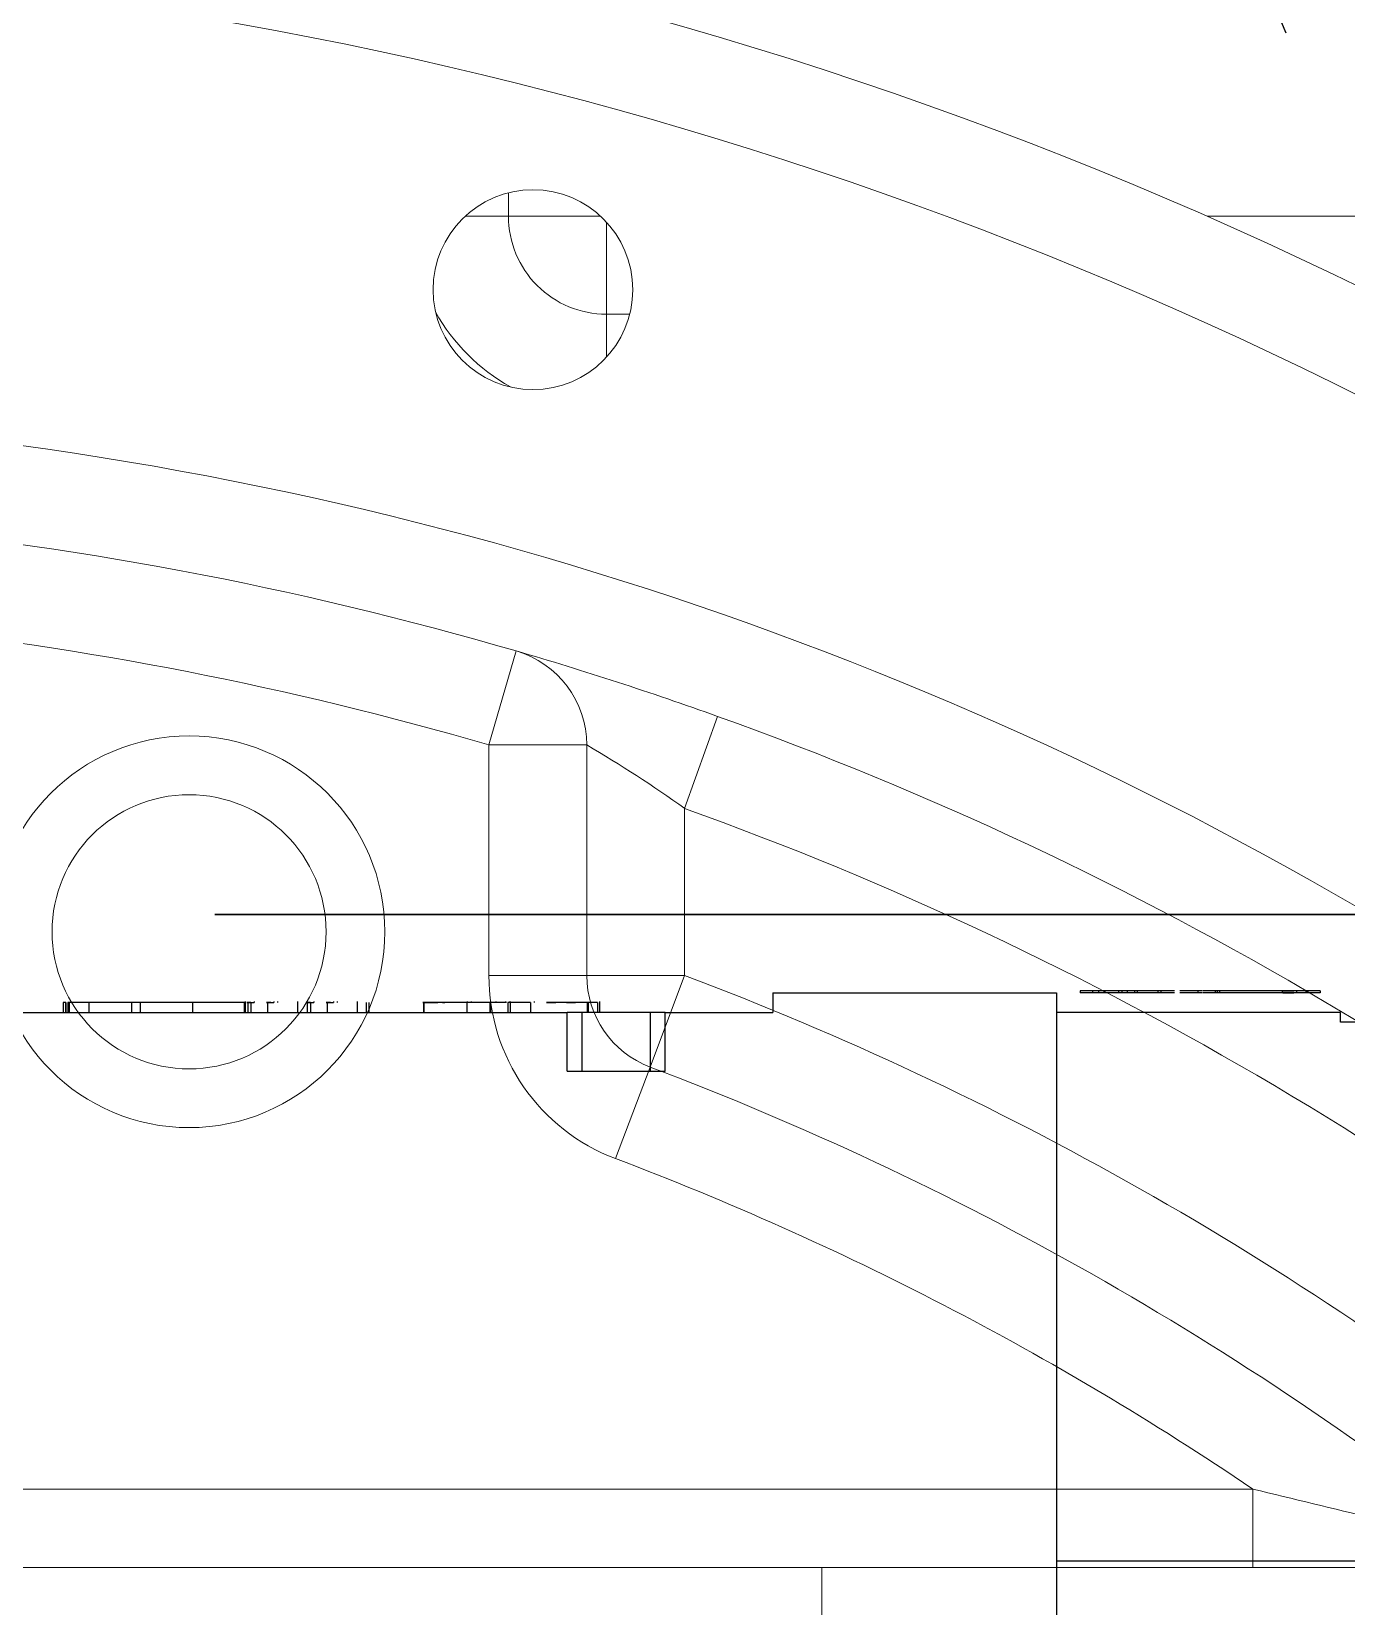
# Model space of a CAD drawing. Header units: millimetres. Extents: x 10462777 to 22643323, y 453826 to 1389191.
# Drawn here: x 11282133.5 to 11282200.7, y 584399.1 to 584479.5 of the extents above; entities that cross this region are included whole.
import ezdxf

# ---------------------------------------------------------------- set-up
doc = ezdxf.new("R2010")
doc.units = ezdxf.units.MM
doc.header["$LTSCALE"] = 200
doc.header["$MEASUREMENT"] = 0
doc.linetypes.add('CENTER2', pattern=[1.125, 0.75, -0.125, 0.125, -0.125])
doc.linetypes.add('PHANTOM', pattern=[2.5, 1.25, -0.25, 0.25, -0.25, 0.25, -0.25])
doc.layers.get('0').update_dxf_attribs({"linetype": 'CONTINUOUS'})
for name, color, linetype in [('2', 2, 'CONTINUOUS'), ('205', 4, 'CONTINUOUS'), ('DV1_DEFAULT', 7, 'CONTINUOUS')]:
    doc.layers.add(name, color=color, linetype=linetype)
doc.layers.add('LAYOUT', color=8, linetype='CONTINUOUS', lineweight=25)

# ---------------------------------------------------------------- blocks, each defined once
blk = doc.blocks.new('r710ic')
at = {"layer": 'DV1_DEFAULT', "color": 7, "linetype": 'Continuous', "lineweight": 0}
for p, q in [((271846.368, 104318.326), (271846.368, 104408.557)), ((271915.368, 104298.628), (271915.368, 104326.642)), ((271911.368, 104250.529), (271911.368, 104320.657)), ((271915.368, 104320.657), (271911.368, 104320.657)), ((271915.368, 104298.628), (271920.368, 104298.628)), ((271915.368, 104250.529), (271915.368, 104298.628)), ((271915.368, 104288.628), (271915.368, 104298.628)), ((271871.907, 104293.314), (271876.614, 104291.628)), ((271876.614, 104291.628), (271885.138, 104291.628)), ((271885.138, 104291.628), (271885.138, 104286.628)), ((271885.138, 104291.628), (271889.815, 104289.862)), ((271894.493, 104288.095), (271889.815, 104289.862)), ((271851.368, 104288.818), (271851.368, 104287.628)), ((271846.368, 104282.628), (271846.368, 104287.335)), ((271851.368, 104287.628), (271846.662, 104287.628)), ((271853.567, 104287.628), (271851.368, 104287.628)), ((271873.368, 104286.628), (271885.138, 104286.628)), ((271873.368, 104281.628), (271873.368, 104286.628)), ((271885.138, 104281.628), (271885.138, 104286.628)), ((271846.368, 104282.628), (271845.169, 104282.628)), ((271846.368, 104280.414), (271846.368, 104282.628)), ((271873.368, 104281.628), (271868.568, 104283.028)), ((271885.138, 104281.628), (271873.368, 104281.628))]:
    blk.add_line(p, q, dxfattribs=at)
at = {"layer": 'DV1_DEFAULT', "color": 3, "linetype": 'CENTER2', "lineweight": 0}
blk.add_circle((272041.368, 104232.628), 367.644, dxfattribs=at)
at = {"layer": 'DV1_DEFAULT', "color": 7, "linetype": 'Continuous', "lineweight": 0}
for centre, radius in [((271850.115, 104283.875), 5.1), ((271882.908, 104266.31), 10), ((271882.908, 104266.31), 7)]:
    blk.add_circle(centre, radius, dxfattribs=at)
for centre, radius, start, end in [((272041.368, 104232.628), 213, 126.26703, 191.52219), ((272041.368, 104232.628), 208, 127.28422, 190.91197), ((272041.368, 104232.628), 185, 132.92818, 187.69331), ((272041.368, 104232.628), 180, 138.46678, 160.2971), ((272041.368, 104232.628), 175, 138.46678, 160.2971), ((272041.368, 104232.628), 167, 141.6681, 159.31111), ((272041.368, 104232.628), 162, 141.6681, 159.31111), ((273040.558, 104049.12), 1161.38, 165.851208, 166.478789), ((272041.368, 104232.628), 157, 145.89644, 159.31111), ((272041.368, 104232.628), 180, 160.2971, 163.7398), ((271928.395, 104254.463), 63.738, 144.33105, 149.69153), ((271885.138, 104291.628), 5, 270, 339.31111), ((271885.138, 104291.628), 10, 270, 339.31111), ((271846.368, 104287.628), 5, 270, 0), ((271873.368, 104281.628), 5, 90, 163.7398), ((271846.368, 104287.628), 10, 299.25132, 330.63955), ((272041.368, 104232.628), 180, 163.7398, 186.14345), ((272041.368, 104232.628), 175, 163.7398, 184.50662)]:
    blk.add_arc(centre, radius, start, end, dxfattribs=at)
at = {"layer": 'LAYOUT', "color": 3}
blk.add_circle((272041.368, 104232.628), 2050.12, dxfattribs=at)
blk = doc.blocks.new('A$C7DA30AB0')
at = {"layer": 'LAYOUT', "color": 6, "linetype": 'PHANTOM'}
blk.add_circle((3030.448, 3025.987, 0), 2693.021, dxfattribs=at)

msp = doc.modelspace()

# ---------------------------------------------------------------- linework, layer by layer
at = {"layer": '2', "color": 172, "linetype": 'Continuous'}
for p, q in [((11282142.87278, 584434.43819, 0), (11282310.96133, 584434.43819, 0)), ((11282254.78821, 584434.43819, 0), (11282142.87278, 584434.43819, 0))]:
    msp.add_line(p, q, dxfattribs=at)
at = {"layer": '2', "color": 95, "linetype": 'Continuous'}
for p, q in [((11282142.87278, 584434.43819, 0), (11282145.68359, 584434.43819, 0)), ((11282142.87278, 584434.43819, 0), (11282172.87321, 584434.43819, 0)), ((11282246.71097, 584434.43819, 0), (11282145.68359, 584434.43819, 0)), ((11282172.87321, 584434.43819, 0), (11282291.84895, 584434.43819, 0))]:
    msp.add_line(p, q, dxfattribs=at)
at = {"layer": '205', "color": 252, "linetype": 'Continuous'}
for p, q in [((11282171.37319, 584430.43813, 0), (11282171.37319, 584429.43812, 0)), ((11282171.37319, 584430.43813, 0), (11282185.87339, 584430.43813, 0)), ((11282185.87339, 584430.43813, 0), (11282185.87339, 584396.43765, 0)), ((11282187.08832, 584430.53813, 0), (11282187.08832, 584430.43813, 0)), ((11282187.71333, 584430.53813, 0), (11282187.08832, 584430.53813, 0)), ((11282187.71333, 584430.43813, 0), (11282187.08832, 584430.43813, 0)), ((11282187.71333, 584430.53813, 0), (11282187.71333, 584430.43813, 0)), ((11282188.01691, 584430.53813, 0), (11282187.71333, 584430.53813, 0)), ((11282188.01691, 584430.43813, 0), (11282187.71333, 584430.43813, 0)), ((11282188.01691, 584430.53813, 0), (11282188.01691, 584430.43813, 0)), ((11282188.28477, 584430.53813, 0), (11282188.01691, 584430.53813, 0)), ((11282188.28477, 584430.43813, 0), (11282188.01691, 584430.43813, 0)), ((11282188.28477, 584430.53813, 0), (11282188.28477, 584430.43813, 0)), ((11282189.03478, 584430.53813, 0), (11282188.28477, 584430.53813, 0)), ((11282189.03478, 584430.43813, 0), (11282188.28477, 584430.43813, 0)), ((11282188.4963, 584430.53813, 0), (11282188.4963, 584430.55064, 0)), ((11282188.4963, 584430.42563, 0), (11282188.4963, 584430.43814, 0)), ((11282189.21646, 584430.53813, 0), (11282189.03477, 584430.53813, 0)), ((11282189.21646, 584430.43813, 0), (11282189.03477, 584430.43813, 0)), ((11282189.03478, 584430.53813, 0), (11282189.03478, 584430.43813, 0)), ((11282189.17872, 584430.53813, 0), (11282189.17872, 584430.55064, 0)), ((11282189.17872, 584430.42563, 0), (11282189.17872, 584430.43814, 0)), ((11282189.21646, 584430.53813, 0), (11282189.21646, 584430.43813, 0)), ((11282189.48432, 584430.53813, 0), (11282189.21646, 584430.53813, 0)), ((11282189.48432, 584430.43813, 0), (11282189.21646, 584430.43813, 0)), ((11282189.48432, 584430.53813, 0), (11282189.48432, 584430.43813, 0)), ((11282189.85622, 584430.53813, 0), (11282189.48432, 584430.53813, 0)), ((11282189.85622, 584430.43813, 0), (11282189.48432, 584430.43813, 0)), ((11282189.69585, 584430.53813, 0), (11282189.69585, 584430.55064, 0)), ((11282189.69585, 584430.42563, 0), (11282189.69585, 584430.43813, 0)), ((11282189.99908, 584430.53813, 0), (11282189.85622, 584430.53813, 0)), ((11282189.85622, 584430.53813, 0), (11282189.85622, 584430.43813, 0)), ((11282189.99908, 584430.43813, 0), (11282189.85622, 584430.43813, 0)), ((11282189.99908, 584430.53813, 0), (11282189.99908, 584430.43813, 0)), ((11282191.05575, 584430.53813, 0), (11282189.99908, 584430.53813, 0)), ((11282191.05575, 584430.43813, 0), (11282189.99908, 584430.43813, 0)), ((11282191.19863, 584430.53813, 0), (11282191.05577, 584430.53813, 0)), ((11282191.05577, 584430.53813, 0), (11282191.05577, 584430.43813, 0)), ((11282191.19863, 584430.43813, 0), (11282191.05577, 584430.43813, 0)), ((11282191.19863, 584430.53813, 0), (11282191.19863, 584430.43813, 0)), ((11282191.89475, 584430.53813, 0), (11282191.19863, 584430.53813, 0)), ((11282191.89475, 584430.43813, 0), (11282191.19863, 584430.43813, 0)), ((11282193.09151, 584430.53813, 0), (11282193.09151, 584430.43813, 0)), ((11282193.98128, 584430.53813, 0), (11282193.98128, 584430.43813, 0)), ((11282194.08837, 584430.53813, 0), (11282194.08837, 584430.43813, 0)), ((11282194.08842, 584430.53813, 0), (11282194.08842, 584430.43813, 0)), ((11282194.19557, 584430.53813, 0), (11282194.08842, 584430.53813, 0)), ((11282194.19557, 584430.43813, 0), (11282194.08842, 584430.43813, 0)), ((11282194.19557, 584430.53813, 0), (11282194.19557, 584430.43813, 0)), ((11282197.4099, 584430.53813, 0), (11282197.4099, 584430.43813, 0)), ((11282198.14205, 584430.53813, 0), (11282197.4099, 584430.53813, 0)), ((11282198.14205, 584430.43813, 0), (11282197.4099, 584430.43813, 0)), ((11282198.14205, 584430.53813, 0), (11282198.14205, 584430.43813, 0)), ((11282199.3416, 584430.53813, 0), (11282198.60945, 584430.53813, 0)), ((11282198.60945, 584430.53813, 0), (11282198.60945, 584430.43813, 0)), ((11282199.3416, 584430.43813, 0), (11282198.60945, 584430.43813, 0)), ((11282199.3416, 584430.53813, 0), (11282199.3416, 584430.43813, 0)), ((11282135.12232, 584429.93813, 0), (11282135.12232, 584429.43812, 0)), ((11282135.26518, 584429.93813, 0), (11282135.12232, 584429.93813, 0)), ((11282135.25049, 584429.93813, 0), (11282135.25049, 584429.43812, 0)), ((11282135.26518, 584429.93813, 0), (11282135.26518, 584429.43812, 0)), ((11282135.36042, 584429.93813, 0), (11282135.36042, 584429.43812, 0)), ((11282135.43185, 584429.93813, 0), (11282135.36042, 584429.93813, 0)), ((11282136.44099, 584429.93813, 0), (11282135.43185, 584429.93813, 0)), ((11282135.43185, 584429.93813, 0), (11282135.43185, 584429.43812, 0)), ((11282136.44099, 584429.93813, 0), (11282136.36956, 584429.93813, 0)), ((11282136.44099, 584429.93813, 0), (11282136.44099, 584429.43812, 0)), ((11282138.60769, 584429.93813, 0), (11282136.44099, 584429.93813, 0)), ((11282138.60769, 584429.93813, 0), (11282138.60769, 584429.43812, 0)), ((11282139.06008, 584429.93813, 0), (11282138.60769, 584429.93813, 0)), ((11282139.06007, 584429.93813, 0), (11282139.06007, 584429.43812, 0)), ((11282141.72678, 584429.93813, 0), (11282139.06007, 584429.93813, 0)), ((11282142.5766, 584429.93813, 0), (11282141.72675, 584429.93813, 0)), ((11282141.72678, 584429.93813, 0), (11282141.72678, 584429.43812, 0)), ((11282142.77901, 584429.93813, 0), (11282142.57659, 584429.93813, 0)), ((11282144.36967, 584429.93813, 0), (11282144.36967, 584429.43812, 0)), ((11282144.4411, 584429.43812, 0), (11282144.4411, 584430.00063, 0)), ((11282144.55103, 584429.93813, 0), (11282144.55103, 584429.43812, 0)), ((11282144.7177, 584429.93813, 0), (11282144.7177, 584429.43812, 0)), ((11282144.88432, 584430.00063, 0), (11282144.88432, 584429.93812, 0)), ((11282145.56016, 584429.93813, 0), (11282145.56016, 584429.43812, 0)), ((11282145.89346, 584430.00063, 0), (11282145.89346, 584429.93812, 0)), ((11282146.09901, 584429.93813, 0), (11282146.09901, 584430.00063, 0)), ((11282147.10814, 584429.43813, 0), (11282147.10814, 584430.00063, 0)), ((11282147.59869, 584429.93813, 0), (11282147.59869, 584429.43812, 0)), ((11282147.76536, 584429.93813, 0), (11282147.76536, 584429.43812, 0)), ((11282147.93198, 584430.00063, 0), (11282147.93198, 584429.93813, 0)), ((11282148.60783, 584429.93813, 0), (11282148.60783, 584429.43812, 0)), ((11282148.94112, 584430.00063, 0), (11282148.94112, 584429.93813, 0)), ((11282149.14667, 584429.93812, 0), (11282149.14667, 584430.00063, 0)), ((11282150.15581, 584429.43812, 0), (11282150.15581, 584430.00063, 0)), ((11282150.59873, 584429.93813, 0), (11282150.59873, 584429.43812, 0)), ((11282150.74159, 584429.93813, 0), (11282150.74159, 584429.43812, 0)), ((11282153.53647, 584429.93813, 0), (11282153.53647, 584429.43812, 0)), ((11282153.55294, 584429.93813, 0), (11282153.55294, 584429.43812, 0)), ((11282155.75078, 584429.93813, 0), (11282154.74165, 584429.93813, 0)), ((11282155.75079, 584429.93813, 0), (11282155.75079, 584429.43812, 0)), ((11282156.91747, 584429.93813, 0), (11282155.75079, 584429.93813, 0)), ((11282155.76704, 584430.00063, 0), (11282155.76704, 584429.93812, 0)), ((11282155.96945, 584430.00063, 0), (11282155.96945, 584429.93812, 0)), ((11282156.91747, 584429.93813, 0), (11282156.91747, 584429.43812, 0)), ((11282156.95597, 584429.93813, 0), (11282156.91747, 584429.93813, 0)), ((11282156.95575, 584430.00063, 0), (11282156.95575, 584429.93813, 0)), ((11282156.95597, 584429.93813, 0), (11282156.95597, 584429.43812, 0)), ((11282157.23071, 584430.00063, 0), (11282157.23071, 584429.93813, 0)), ((11282157.78164, 584429.93813, 0), (11282157.4651, 584429.93813, 0)), ((11282157.74348, 584429.93813, 0), (11282157.74348, 584430.00063, 0)), ((11282157.84598, 584429.93813, 0), (11282157.84598, 584429.43812, 0)), ((11282157.9651, 584429.93813, 0), (11282157.84605, 584429.93813, 0)), ((11282157.84605, 584429.93813, 0), (11282157.84605, 584429.43812, 0)), ((11282157.94589, 584429.93813, 0), (11282157.94589, 584430.00063, 0)), ((11282157.96488, 584430.00063, 0), (11282157.96488, 584429.93813, 0)), ((11282157.9651, 584429.93813, 0), (11282157.9651, 584429.43812, 0)), ((11282159.00127, 584429.93813, 0), (11282159.00127, 584429.43812, 0)), ((11282159.20715, 584429.93812, 0), (11282159.20715, 584430.00063, 0)), ((11282161.89373, 584429.93813, 0), (11282161.89373, 584429.43812, 0)), ((11282161.94135, 584429.93813, 0), (11282161.94135, 584429.43812, 0)), ((11282162.41755, 584429.93813, 0), (11282162.41755, 584429.43812, 0)), ((11282162.53668, 584429.43812, 0), (11282162.53668, 584430.00063, 0)), ((11282132.37263, 584429.43812, 0), (11282160.87304, 584429.43812, 0)), ((11282160.87304, 584426.43808, 0), (11282160.87304, 584429.43812, 0)), ((11282161.62307, 584429.43812, 0), (11282160.87304, 584429.43812, 0)), ((11282161.62305, 584429.43812, 0), (11282161.62305, 584426.43808, 0)), ((11282163.37307, 584429.43812, 0), (11282161.62305, 584429.43812, 0)), ((11282165.1231, 584429.43812, 0), (11282163.37307, 584429.43812, 0)), ((11282165.87311, 584429.43812, 0), (11282165.12307, 584429.43812, 0)), ((11282165.1231, 584426.43808, 0), (11282165.1231, 584429.43812, 0)), ((11282165.87311, 584426.43808, 0), (11282165.87311, 584429.43812, 0)), ((11282165.87311, 584429.43812, 0), (11282171.37319, 584429.43812, 0)), ((11282200.3736, 584429.43812, 0), (11282185.87339, 584429.43812, 0)), ((11282200.3736, 584428.93811, 0), (11282200.3736, 584429.43812, 0)), ((11282213.37378, 584428.93811, 0), (11282200.3736, 584428.93811, 0)), ((11282160.87304, 584426.43808, 0), (11282165.87311, 584426.43808, 0)), ((11282185.87339, 584401.43772, 0), (11282203.37364, 584401.43772, 0))]:
    msp.add_line(p, q, dxfattribs=at)
for points, knots in [([(11282193.33841, 584430.53813, 0), (11282193.33393, 584430.53813, 0), (11282193.32537, 584430.53813, 0), (11282193.30725, 584430.53813, 0), (11282193.28715, 584430.53813, 0), (11282193.26414, 584430.53813, 0), (11282193.23853, 584430.53813, 0), (11282193.21059, 584430.53813, 0), (11282193.17916, 584430.53813, 0), (11282193.13321, 584430.53813, 0), (11282193.07162, 584430.53813, 0), (11282192.99543, 584430.53813, 0), (11282192.91411, 584430.53813, 0), (11282192.83015, 584430.53813, 0), (11282192.74579, 584430.53813, 0), (11282192.66226, 584430.53813, 0), (11282192.58, 584430.53813, 0), (11282192.51211, 584430.53813, 0), (11282192.45777, 584430.53813, 0), (11282192.41759, 584430.53813, 0), (11282192.37729, 584430.53813, 0), (11282192.33696, 584430.53813, 0), (11282192.29658, 584430.53813, 0), (11282192.25642, 584430.53813, 0), (11282192.21642, 584430.53813, 0), (11282192.18825, 584430.53813, 0), (11282192.17329, 584430.53813, 0), (11282192.17112, 584430.53813, 0)], [0, 0, 0, 0, 0.06662064, 0.12734973, 0.18259959, 0.23214338, 0.2765127, 0.31595013, 0.35066706, 0.38108158, 0.43640992, 0.48759583, 0.53615986, 0.5833053, 0.63039407, 0.67648421, 0.72184443, 0.76675654, 0.78962423, 0.81357549, 0.83842138, 0.86527624, 0.89409503, 0.92510292, 0.95796484, 0.9938578, 1, 1, 1, 1]), ([(11282193.33841, 584430.43813, 0), (11282193.33393, 584430.43813, 0), (11282193.32537, 584430.43813, 0), (11282193.30725, 584430.43813, 0), (11282193.28715, 584430.43813, 0), (11282193.26414, 584430.43813, 0), (11282193.23853, 584430.43813, 0), (11282193.21059, 584430.43813, 0), (11282193.17916, 584430.43813, 0), (11282193.13321, 584430.43813, 0), (11282193.07162, 584430.43813, 0), (11282192.99543, 584430.43813, 0), (11282192.91411, 584430.43813, 0), (11282192.83015, 584430.43813, 0), (11282192.74579, 584430.43813, 0), (11282192.66226, 584430.43813, 0), (11282192.58, 584430.43813, 0), (11282192.51211, 584430.43813, 0), (11282192.45777, 584430.43813, 0), (11282192.41759, 584430.43813, 0), (11282192.37729, 584430.43813, 0), (11282192.33696, 584430.43813, 0), (11282192.29658, 584430.43813, 0), (11282192.25642, 584430.43813, 0), (11282192.21642, 584430.43813, 0), (11282192.18825, 584430.43813, 0), (11282192.17329, 584430.43813, 0), (11282192.17112, 584430.43813, 0)], [0, 0, 0, 0, 0.06662064, 0.12734973, 0.18259959, 0.23214338, 0.2765127, 0.31595013, 0.35066706, 0.38108158, 0.43640992, 0.48759583, 0.53615986, 0.5833053, 0.63039407, 0.67648421, 0.72184443, 0.76675654, 0.78962423, 0.81357549, 0.83842138, 0.86527624, 0.89409503, 0.92510292, 0.95796484, 0.9938578, 1, 1, 1, 1]), ([(11282194.53796, 584430.53813, 0), (11282194.53348, 584430.53813, 0), (11282194.52492, 584430.53813, 0), (11282194.50681, 584430.53813, 0), (11282194.4867, 584430.53813, 0), (11282194.46369, 584430.53813, 0), (11282194.43808, 584430.53813, 0), (11282194.41014, 584430.53813, 0), (11282194.37871, 584430.53813, 0), (11282194.33277, 584430.53813, 0), (11282194.27117, 584430.53813, 0), (11282194.19498, 584430.53813, 0), (11282194.11366, 584430.53813, 0), (11282194.0297, 584430.53813, 0), (11282193.94534, 584430.53813, 0), (11282193.86181, 584430.53813, 0), (11282193.77955, 584430.53813, 0), (11282193.71167, 584430.53813, 0), (11282193.65732, 584430.53813, 0), (11282193.61715, 584430.53813, 0), (11282193.57684, 584430.53813, 0), (11282193.53651, 584430.53813, 0), (11282193.49613, 584430.53813, 0), (11282193.45597, 584430.53813, 0), (11282193.41597, 584430.53813, 0), (11282193.3878, 584430.53813, 0), (11282193.37284, 584430.53813, 0), (11282193.37068, 584430.53813, 0)], [0, 0, 0, 0, 0.06662064, 0.12734973, 0.18259959, 0.23214338, 0.2765127, 0.31595013, 0.35066706, 0.38108158, 0.43640992, 0.48759583, 0.53615986, 0.5833053, 0.63039407, 0.67648421, 0.72184443, 0.76675654, 0.78962423, 0.81357549, 0.83842138, 0.86527624, 0.89409503, 0.92510292, 0.95796484, 0.9938578, 1, 1, 1, 1]), ([(11282194.53796, 584430.43813, 0), (11282194.53348, 584430.43813, 0), (11282194.52492, 584430.43813, 0), (11282194.50681, 584430.43813, 0), (11282194.4867, 584430.43813, 0), (11282194.46369, 584430.43813, 0), (11282194.43808, 584430.43813, 0), (11282194.41014, 584430.43813, 0), (11282194.37871, 584430.43813, 0), (11282194.33277, 584430.43813, 0), (11282194.27117, 584430.43813, 0), (11282194.19498, 584430.43813, 0), (11282194.11366, 584430.43813, 0), (11282194.0297, 584430.43813, 0), (11282193.94534, 584430.43813, 0), (11282193.86181, 584430.43813, 0), (11282193.77955, 584430.43813, 0), (11282193.71167, 584430.43813, 0), (11282193.65732, 584430.43813, 0), (11282193.61715, 584430.43813, 0), (11282193.57684, 584430.43813, 0), (11282193.53651, 584430.43813, 0), (11282193.49613, 584430.43813, 0), (11282193.45597, 584430.43813, 0), (11282193.41597, 584430.43813, 0), (11282193.3878, 584430.43813, 0), (11282193.37284, 584430.43813, 0), (11282193.37068, 584430.43813, 0)], [0, 0, 0, 0, 0.06662064, 0.12734973, 0.18259959, 0.23214338, 0.2765127, 0.31595013, 0.35066706, 0.38108158, 0.43640992, 0.48759583, 0.53615986, 0.5833053, 0.63039407, 0.67648421, 0.72184443, 0.76675654, 0.78962423, 0.81357549, 0.83842138, 0.86527624, 0.89409503, 0.92510292, 0.95796484, 0.9938578, 1, 1, 1, 1]), ([(11282195.8563, 584430.53813, 0), (11282195.85531, 584430.53813, 0), (11282195.85335, 584430.53813, 0), (11282195.84098, 584430.53813, 0), (11282195.81899, 584430.53813, 0), (11282195.78857, 584430.53813, 0), (11282195.75051, 584430.53813, 0), (11282195.70236, 584430.53813, 0), (11282195.64652, 584430.53813, 0), (11282195.58187, 584430.53813, 0), (11282195.51369, 584430.53813, 0), (11282195.44678, 584430.53813, 0), (11282195.37998, 584430.53813, 0), (11282195.31501, 584430.53813, 0), (11282195.25102, 584430.53813, 0), (11282195.18723, 584430.53813, 0), (11282195.12525, 584430.53813, 0), (11282195.0453, 584430.53813, 0), (11282194.95363, 584430.53813, 0), (11282194.85457, 584430.53813, 0), (11282194.76977, 584430.53813, 0), (11282194.69693, 584430.53813, 0), (11282194.63198, 584430.53813, 0), (11282194.5691, 584430.53813, 0), (11282194.50641, 584430.53813, 0), (11282194.44601, 584430.53813, 0), (11282194.38892, 584430.53813, 0), (11282194.33861, 584430.53813, 0), (11282194.29495, 584430.53813, 0), (11282194.26656, 584430.53813, 0), (11282194.24543, 584430.53813, 0), (11282194.22789, 584430.53813, 0), (11282194.21795, 584430.53813, 0), (11282194.21008, 584430.53813, 0), (11282194.20289, 584430.53813, 0), (11282194.19912, 584430.53813, 0), (11282194.19527, 584430.53813, 0), (11282194.19549, 584430.53813, 0), (11282194.19564, 584430.53813, 0)], [0, 0, 0, 0, 0.0499135, 0.09843398, 0.14534976, 0.19128599, 0.23597059, 0.27998786, 0.32372501, 0.36704198, 0.40861393, 0.44666381, 0.48127224, 0.51231767, 0.54048093, 0.56594135, 0.58884945, 0.61004762, 0.64865229, 0.68183565, 0.71021715, 0.73370489, 0.75548646, 0.77772703, 0.80113089, 0.82539189, 0.84894652, 0.86949102, 0.88740733, 0.90254034, 0.90809689, 0.91266798, 0.9186997, 0.92781495, 0.94046914, 0.95650901, 0.97649552, 1, 1, 1, 1]), ([(11282195.8563, 584430.43813, 0), (11282195.85531, 584430.43813, 0), (11282195.85335, 584430.43813, 0), (11282195.84098, 584430.43813, 0), (11282195.81899, 584430.43813, 0), (11282195.78857, 584430.43813, 0), (11282195.75051, 584430.43813, 0), (11282195.70236, 584430.43813, 0), (11282195.64652, 584430.43813, 0), (11282195.58187, 584430.43813, 0), (11282195.51369, 584430.43813, 0), (11282195.44678, 584430.43813, 0), (11282195.37998, 584430.43813, 0), (11282195.31501, 584430.43813, 0), (11282195.25102, 584430.43813, 0), (11282195.18723, 584430.43813, 0), (11282195.12525, 584430.43813, 0), (11282195.0453, 584430.43813, 0), (11282194.95363, 584430.43813, 0), (11282194.85457, 584430.43813, 0), (11282194.76977, 584430.43813, 0), (11282194.69693, 584430.43813, 0), (11282194.63198, 584430.43813, 0), (11282194.5691, 584430.43813, 0), (11282194.50641, 584430.43813, 0), (11282194.44601, 584430.43813, 0), (11282194.38892, 584430.43813, 0), (11282194.33861, 584430.43813, 0), (11282194.29495, 584430.43813, 0), (11282194.26656, 584430.43813, 0), (11282194.24543, 584430.43813, 0), (11282194.22789, 584430.43813, 0), (11282194.21795, 584430.43813, 0), (11282194.21008, 584430.43813, 0), (11282194.20289, 584430.43813, 0), (11282194.19912, 584430.43813, 0), (11282194.19527, 584430.43813, 0), (11282194.19549, 584430.43813, 0), (11282194.19564, 584430.43813, 0)], [0, 0, 0, 0, 0.0499135, 0.09843398, 0.14534976, 0.19128599, 0.23597059, 0.27998786, 0.32372501, 0.36704198, 0.40861393, 0.44666381, 0.48127224, 0.51231767, 0.54048093, 0.56594135, 0.58884945, 0.61004762, 0.64865229, 0.68183565, 0.71021715, 0.73370489, 0.75548646, 0.77772703, 0.80113089, 0.82539189, 0.84894652, 0.86949102, 0.88740733, 0.90254034, 0.90809689, 0.91266798, 0.9186997, 0.92781495, 0.94046914, 0.95650901, 0.97649552, 1, 1, 1, 1]), ([(11282196.93414, 584430.53813, 0), (11282196.92364, 584430.53813, 0), (11282196.89603, 584430.53813, 0), (11282196.84608, 584430.53813, 0), (11282196.78142, 584430.53813, 0), (11282196.71324, 584430.53813, 0), (11282196.64633, 584430.53813, 0), (11282196.57953, 584430.53813, 0), (11282196.51456, 584430.53813, 0), (11282196.45057, 584430.53813, 0), (11282196.38679, 584430.53813, 0), (11282196.3248, 584430.53813, 0), (11282196.24485, 584430.53813, 0), (11282196.15318, 584430.53813, 0), (11282196.05412, 584430.53813, 0), (11282195.96933, 584430.53813, 0), (11282195.89648, 584430.53813, 0), (11282195.83153, 584430.53813, 0), (11282195.76865, 584430.53813, 0), (11282195.70596, 584430.53813, 0), (11282195.64556, 584430.53813, 0), (11282195.58847, 584430.53813, 0), (11282195.53816, 584430.53813, 0), (11282195.4945, 584430.53813, 0), (11282195.46611, 584430.53813, 0), (11282195.44498, 584430.53813, 0), (11282195.42744, 584430.53813, 0), (11282195.41751, 584430.53813, 0), (11282195.40963, 584430.53813, 0), (11282195.40244, 584430.53813, 0), (11282195.39867, 584430.53813, 0), (11282195.39567, 584430.53813, 0), (11282195.39519, 584430.53813, 0), (11282195.39512, 584430.53813, 0)], [0, 0, 0, 0, 0.04098853, 0.10033365, 0.15910865, 0.21551592, 0.26714423, 0.31410297, 0.35622724, 0.3944408, 0.42898698, 0.46007003, 0.48883296, 0.54121404, 0.58623917, 0.62474885, 0.65661839, 0.68617289, 0.71635021, 0.74810594, 0.78102469, 0.81298498, 0.84086096, 0.86517087, 0.88570422, 0.89324367, 0.899446, 0.90763019, 0.9199983, 0.93716824, 0.95893208, 0.98605095, 1, 1, 1, 1]), ([(11282196.93021, 584430.43813, 0), (11282196.92084, 584430.43813, 0), (11282196.89444, 584430.43813, 0), (11282196.84608, 584430.43813, 0), (11282196.78142, 584430.43813, 0), (11282196.71324, 584430.43813, 0), (11282196.64633, 584430.43813, 0), (11282196.57953, 584430.43813, 0), (11282196.51456, 584430.43813, 0), (11282196.45057, 584430.43813, 0), (11282196.38679, 584430.43813, 0), (11282196.3248, 584430.43813, 0), (11282196.24485, 584430.43813, 0), (11282196.15318, 584430.43813, 0), (11282196.05412, 584430.43813, 0), (11282195.96933, 584430.43813, 0), (11282195.89648, 584430.43813, 0), (11282195.83153, 584430.43813, 0), (11282195.76865, 584430.43813, 0), (11282195.70596, 584430.43813, 0), (11282195.64556, 584430.43813, 0), (11282195.58847, 584430.43813, 0), (11282195.53816, 584430.43813, 0), (11282195.4945, 584430.43813, 0), (11282195.46611, 584430.43813, 0), (11282195.44498, 584430.43813, 0), (11282195.42744, 584430.43813, 0), (11282195.41751, 584430.43813, 0), (11282195.40963, 584430.43813, 0), (11282195.40244, 584430.43813, 0), (11282195.39867, 584430.43813, 0), (11282195.39567, 584430.43813, 0), (11282195.39519, 584430.43813, 0), (11282195.39512, 584430.43813, 0)], [0, 0, 0, 0, 0.0361056, 0.09575288, 0.15482714, 0.21152161, 0.26341279, 0.31061063, 0.35294938, 0.39135752, 0.4260796, 0.45732091, 0.48623029, 0.53887807, 0.58413245, 0.62283821, 0.65487002, 0.684575, 0.71490597, 0.74682338, 0.77990975, 0.81203277, 0.84005069, 0.86448437, 0.88512227, 0.89270011, 0.89893401, 0.90715988, 0.91959096, 0.93684833, 0.95872297, 0.98597993, 1, 1, 1, 1]), ([(11282197.4099, 584430.53813, 0), (11282197.36087, 584430.53813, 0), (11282197.26568, 584430.53813, 0), (11282197.12854, 584430.53813, 0), (11282197.00114, 584430.53813, 0), (11282196.88384, 584430.53813, 0), (11282196.77653, 584430.53813, 0), (11282196.67898, 584430.53813, 0), (11282196.5925, 584430.53813, 0), (11282196.51467, 584430.53813, 0), (11282196.44759, 584430.53813, 0), (11282196.38888, 584430.53813, 0), (11282196.3406, 584430.53813, 0), (11282196.29974, 584430.53813, 0), (11282196.27188, 584430.53813, 0), (11282196.25826, 584430.53813, 0), (11282196.25314, 584430.53813, 0)], [0, 0, 0, 0, 0.0848666, 0.16476547, 0.23981081, 0.31144236, 0.37952844, 0.44520521, 0.50928459, 0.57307852, 0.63785594, 0.70535983, 0.7766214, 0.85184313, 0.93262899, 1, 1, 1, 1]), ([(11282197.4099, 584430.43813, 0), (11282197.36087, 584430.43813, 0), (11282197.26568, 584430.43813, 0), (11282197.12854, 584430.43813, 0), (11282197.00114, 584430.43813, 0), (11282196.88384, 584430.43813, 0), (11282196.77653, 584430.43813, 0), (11282196.67898, 584430.43813, 0), (11282196.5925, 584430.43813, 0), (11282196.51467, 584430.43813, 0), (11282196.44759, 584430.43813, 0), (11282196.38888, 584430.43813, 0), (11282196.3406, 584430.43813, 0), (11282196.29974, 584430.43813, 0), (11282196.27188, 584430.43813, 0), (11282196.25826, 584430.43813, 0), (11282196.25314, 584430.43813, 0)], [0, 0, 0, 0, 0.0848666, 0.16476547, 0.23981081, 0.31144236, 0.37952844, 0.44520521, 0.50928459, 0.57307852, 0.63785594, 0.70535983, 0.7766214, 0.85184313, 0.93262899, 1, 1, 1, 1]), ([(11282198.60945, 584430.53813, 0), (11282198.56042, 584430.53813, 0), (11282198.46524, 584430.53813, 0), (11282198.3281, 584430.53813, 0), (11282198.20069, 584430.53813, 0), (11282198.08339, 584430.53813, 0), (11282197.97608, 584430.53813, 0), (11282197.87853, 584430.53813, 0), (11282197.79205, 584430.53813, 0), (11282197.71422, 584430.53813, 0), (11282197.64715, 584430.53813, 0), (11282197.58843, 584430.53813, 0), (11282197.54015, 584430.53813, 0), (11282197.49929, 584430.53813, 0), (11282197.46913, 584430.53813, 0), (11282197.44641, 584430.53813, 0), (11282197.4339, 584430.53813, 0), (11282197.42928, 584430.53813, 0), (11282197.43398, 584430.53813, 0), (11282197.44665, 584430.53813, 0), (11282197.46926, 584430.53813, 0), (11282197.49999, 584430.53813, 0), (11282197.54045, 584430.53813, 0), (11282197.589, 584430.53813, 0), (11282197.64803, 584430.53813, 0), (11282197.70287, 584430.53813, 0), (11282197.75564, 584430.53813, 0), (11282197.80467, 584430.53813, 0), (11282197.86107, 584430.53813, 0), (11282197.92671, 584430.53813, 0), (11282197.97498, 584430.53813, 0), (11282198.00123, 584430.53813, 0), (11282198.00268, 584430.53813, 0)], [0, 0, 0, 0, 0.0402055, 0.07805754, 0.11361022, 0.14754562, 0.17980135, 0.21091568, 0.24127324, 0.27149558, 0.30218384, 0.33416376, 0.36792388, 0.40356013, 0.44183238, 0.48250414, 0.52610604, 0.57264081, 0.61953604, 0.66439585, 0.70720774, 0.74812176, 0.78755, 0.82549254, 0.86226686, 0.89823001, 0.91626011, 0.93513065, 0.95498424, 0.97608792, 0.99867957, 1, 1, 1, 1]), ([(11282198.60945, 584430.43813, 0), (11282198.56042, 584430.43813, 0), (11282198.46524, 584430.43813, 0), (11282198.3281, 584430.43813, 0), (11282198.20069, 584430.43813, 0), (11282198.08339, 584430.43813, 0), (11282197.97608, 584430.43813, 0), (11282197.87853, 584430.43813, 0), (11282197.79205, 584430.43813, 0), (11282197.71422, 584430.43813, 0), (11282197.64715, 584430.43813, 0), (11282197.58843, 584430.43813, 0), (11282197.54015, 584430.43813, 0), (11282197.49929, 584430.43813, 0), (11282197.46913, 584430.43813, 0), (11282197.44641, 584430.43813, 0), (11282197.4339, 584430.43813, 0), (11282197.42928, 584430.43813, 0), (11282197.43398, 584430.43813, 0), (11282197.44665, 584430.43813, 0), (11282197.46926, 584430.43813, 0), (11282197.49999, 584430.43813, 0), (11282197.54045, 584430.43813, 0), (11282197.589, 584430.43813, 0), (11282197.64803, 584430.43813, 0), (11282197.70287, 584430.43813, 0), (11282197.75564, 584430.43813, 0), (11282197.80467, 584430.43813, 0), (11282197.86107, 584430.43813, 0), (11282197.92671, 584430.43813, 0), (11282197.97498, 584430.43813, 0), (11282198.00123, 584430.43813, 0), (11282198.00268, 584430.43813, 0)], [0, 0, 0, 0, 0.0402055, 0.07805754, 0.11361022, 0.14754562, 0.17980135, 0.21091568, 0.24127324, 0.27149558, 0.30218384, 0.33416376, 0.36792388, 0.40356013, 0.44183238, 0.48250414, 0.52610604, 0.57264081, 0.61953604, 0.66439585, 0.70720774, 0.74812176, 0.78755, 0.82549254, 0.86226686, 0.89823001, 0.91626011, 0.93513065, 0.95498424, 0.97608792, 0.99867957, 1, 1, 1, 1]), ([(11282143.43195, 584429.93813, 0), (11282143.43177, 584429.93813, 0), (11282143.4289, 584429.93813, 0), (11282143.41685, 584429.93813, 0), (11282143.3965, 584429.93813, 0), (11282143.36895, 584429.93813, 0), (11282143.33128, 584429.93813, 0), (11282143.28643, 584429.93813, 0), (11282143.23361, 584429.93813, 0), (11282143.17156, 584429.93813, 0), (11282143.10749, 584429.93813, 0), (11282143.04346, 584429.93813, 0), (11282142.98159, 584429.93813, 0), (11282142.91918, 584429.93813, 0), (11282142.85972, 584429.93813, 0), (11282142.79975, 584429.93813, 0), (11282142.74163, 584429.93813, 0), (11282142.66394, 584429.93813, 0), (11282142.56688, 584429.93813, 0), (11282142.44899, 584429.93813, 0), (11282142.32825, 584429.93813, 0), (11282142.22567, 584429.93813, 0), (11282142.14144, 584429.93813, 0), (11282142.07839, 584429.93813, 0), (11282142.0154, 584429.93813, 0), (11282141.95244, 584429.93813, 0), (11282141.89008, 584429.93813, 0), (11282141.82859, 584429.93813, 0), (11282141.76573, 584429.93813, 0), (11282141.70413, 584429.93813, 0), (11282141.64501, 584429.93813, 0), (11282141.59508, 584429.93813, 0), (11282141.55173, 584429.93813, 0), (11282141.51649, 584429.93813, 0), (11282141.48914, 584429.93813, 0), (11282141.47042, 584429.93813, 0), (11282141.45715, 584429.93813, 0), (11282141.45622, 584429.93813, 0), (11282141.45575, 584429.93813, 0)], [0, 0, 0, 0, 0.03242779, 0.06455556, 0.09560675, 0.12574292, 0.15478444, 0.18330886, 0.21132224, 0.23918564, 0.26613357, 0.29070655, 0.31347348, 0.33423118, 0.35323559, 0.37058984, 0.3867586, 0.40188416, 0.43155614, 0.46196996, 0.49283681, 0.52476232, 0.54131601, 0.55897422, 0.57815635, 0.59923356, 0.62265061, 0.64832453, 0.67668989, 0.70791527, 0.7408748, 0.77431054, 0.80879987, 0.84421877, 0.88094951, 0.91914252, 0.95872306, 1, 1, 1, 1]), ([(11282144.44109, 584429.93813, 0), (11282144.44091, 584429.93813, 0), (11282144.43803, 584429.93813, 0), (11282144.42599, 584429.93813, 0), (11282144.40564, 584429.93813, 0), (11282144.37808, 584429.93813, 0), (11282144.34041, 584429.93813, 0), (11282144.29556, 584429.93813, 0), (11282144.24275, 584429.93813, 0), (11282144.1807, 584429.93813, 0), (11282144.11662, 584429.93813, 0), (11282144.0526, 584429.93813, 0), (11282143.99072, 584429.93813, 0), (11282143.92832, 584429.93813, 0), (11282143.86885, 584429.93813, 0), (11282143.80888, 584429.93813, 0), (11282143.75076, 584429.93813, 0), (11282143.67308, 584429.93813, 0), (11282143.57602, 584429.93813, 0), (11282143.45813, 584429.93813, 0), (11282143.33738, 584429.93813, 0), (11282143.2348, 584429.93813, 0), (11282143.15057, 584429.93813, 0), (11282143.08752, 584429.93813, 0), (11282143.02454, 584429.93813, 0), (11282142.96158, 584429.93813, 0), (11282142.89921, 584429.93813, 0), (11282142.83772, 584429.93813, 0), (11282142.77486, 584429.93813, 0), (11282142.71326, 584429.93813, 0), (11282142.65414, 584429.93813, 0), (11282142.60422, 584429.93813, 0), (11282142.56086, 584429.93813, 0), (11282142.52562, 584429.93813, 0), (11282142.49828, 584429.93813, 0), (11282142.47955, 584429.93813, 0), (11282142.46628, 584429.93813, 0), (11282142.46536, 584429.93813, 0), (11282142.46488, 584429.93813, 0)], [0, 0, 0, 0, 0.0324278, 0.06455557, 0.09560676, 0.12574293, 0.15478445, 0.18330887, 0.21132224, 0.23918564, 0.26613358, 0.29070655, 0.31347349, 0.33423118, 0.35323559, 0.37058985, 0.38675861, 0.40188416, 0.43155614, 0.46196996, 0.49283681, 0.52476232, 0.54131602, 0.55897422, 0.57815635, 0.59923357, 0.62265061, 0.64832453, 0.6766899, 0.70791527, 0.7408748, 0.77431054, 0.80879987, 0.84421877, 0.88094951, 0.91914252, 0.95872306, 1, 1, 1, 1]), ([(11282144.7177, 584429.93813, 0), (11282144.70037, 584429.93813, 0), (11282144.66532, 584429.93813, 0), (11282144.62257, 584429.93813, 0), (11282144.58533, 584429.93813, 0), (11282144.55564, 584429.93813, 0), (11282144.53167, 584429.93813, 0), (11282144.51516, 584429.93813, 0), (11282144.5058, 584429.93813, 0), (11282144.50236, 584429.93813, 0), (11282144.50513, 584429.93813, 0), (11282144.51788, 584429.93813, 0), (11282144.53692, 584429.93813, 0), (11282144.56439, 584429.93813, 0), (11282144.59915, 584429.93813, 0), (11282144.64312, 584429.93813, 0), (11282144.69288, 584429.93813, 0), (11282144.75188, 584429.93813, 0), (11282144.81289, 584429.93813, 0), (11282144.85681, 584429.93813, 0), (11282144.8767, 584429.93813, 0)], [0, 0, 0, 0, 0.04885974, 0.0988323, 0.15081316, 0.20457818, 0.26091746, 0.31999579, 0.3816364, 0.44647198, 0.51130755, 0.57388704, 0.63356023, 0.69148033, 0.747956, 0.80254403, 0.85621465, 0.9093598, 0.96096254, 1, 1, 1, 1]), ([(11282145.72683, 584429.93813, 0), (11282145.70951, 584429.93813, 0), (11282145.67445, 584429.93813, 0), (11282145.6317, 584429.93813, 0), (11282145.59446, 584429.93813, 0), (11282145.56478, 584429.93813, 0), (11282145.54081, 584429.93813, 0), (11282145.5243, 584429.93813, 0), (11282145.51494, 584429.93813, 0), (11282145.51149, 584429.93813, 0), (11282145.51427, 584429.93813, 0), (11282145.52702, 584429.93813, 0), (11282145.54605, 584429.93813, 0), (11282145.57352, 584429.93813, 0), (11282145.60828, 584429.93813, 0), (11282145.65226, 584429.93813, 0), (11282145.70201, 584429.93813, 0), (11282145.76102, 584429.93813, 0), (11282145.82202, 584429.93813, 0), (11282145.86595, 584429.93813, 0), (11282145.88584, 584429.93813, 0)], [0, 0, 0, 0, 0.04885974, 0.0988323, 0.15081316, 0.20457818, 0.26091746, 0.31999579, 0.3816364, 0.44647198, 0.51130755, 0.57388704, 0.63356023, 0.69148033, 0.747956, 0.80254403, 0.85621465, 0.9093598, 0.96096254, 1, 1, 1, 1]), ([(11282147.76536, 584429.93813, 0), (11282147.74803, 584429.93813, 0), (11282147.71298, 584429.93813, 0), (11282147.67023, 584429.93813, 0), (11282147.63299, 584429.93813, 0), (11282147.6033, 584429.93813, 0), (11282147.57933, 584429.93813, 0), (11282147.56282, 584429.93813, 0), (11282147.55346, 584429.93813, 0), (11282147.55002, 584429.93813, 0), (11282147.55279, 584429.93813, 0), (11282147.56555, 584429.93813, 0), (11282147.58458, 584429.93813, 0), (11282147.61205, 584429.93813, 0), (11282147.64681, 584429.93813, 0), (11282147.69079, 584429.93813, 0), (11282147.74054, 584429.93813, 0), (11282147.79954, 584429.93813, 0), (11282147.86058, 584429.93813, 0), (11282147.90453, 584429.93813, 0), (11282147.92446, 584429.93813, 0)], [0, 0, 0, 0, 0.04885686, 0.09882648, 0.15080428, 0.20456613, 0.2609021, 0.31997695, 0.38161394, 0.44644569, 0.51127745, 0.57385325, 0.63352293, 0.69143962, 0.74791197, 0.80249678, 0.85616424, 0.90930627, 0.96090597, 1, 1, 1, 1]), ([(11282148.7745, 584429.93813, 0), (11282148.75717, 584429.93813, 0), (11282148.72212, 584429.93813, 0), (11282148.67937, 584429.93813, 0), (11282148.64213, 584429.93813, 0), (11282148.61244, 584429.93813, 0), (11282148.58847, 584429.93813, 0), (11282148.57196, 584429.93813, 0), (11282148.5626, 584429.93813, 0), (11282148.55916, 584429.93813, 0), (11282148.56193, 584429.93813, 0), (11282148.57468, 584429.93813, 0), (11282148.59372, 584429.93813, 0), (11282148.62119, 584429.93813, 0), (11282148.65594, 584429.93813, 0), (11282148.69992, 584429.93813, 0), (11282148.74967, 584429.93813, 0), (11282148.80868, 584429.93813, 0), (11282148.86969, 584429.93813, 0), (11282148.91361, 584429.93813, 0), (11282148.9335, 584429.93813, 0)], [0, 0, 0, 0, 0.04885974, 0.0988323, 0.15081316, 0.20457818, 0.26091746, 0.31999579, 0.3816364, 0.44647198, 0.51130755, 0.57388704, 0.63356023, 0.69148033, 0.747956, 0.80254403, 0.85621465, 0.9093598, 0.96096254, 1, 1, 1, 1]), ([(11282154.74165, 584429.93813, 0), (11282154.69341, 584429.93813, 0), (11282154.59969, 584429.93813, 0), (11282154.46342, 584429.93813, 0), (11282154.33568, 584429.93813, 0), (11282154.21655, 584429.93813, 0), (11282154.10583, 584429.93813, 0), (11282154.00366, 584429.93813, 0), (11282153.90957, 584429.93813, 0), (11282153.82508, 584429.93813, 0), (11282153.74843, 584429.93813, 0), (11282153.68249, 584429.93813, 0), (11282153.6277, 584429.93813, 0), (11282153.58129, 584429.93813, 0), (11282153.54622, 584429.93813, 0), (11282153.52158, 584429.93813, 0), (11282153.50696, 584429.93813, 0), (11282153.50202, 584429.93813, 0), (11282153.506, 584429.93813, 0), (11282153.51495, 584429.93813, 0), (11282153.53142, 584429.93813, 0), (11282153.55552, 584429.93813, 0), (11282153.58453, 584429.93813, 0), (11282153.62242, 584429.93813, 0), (11282153.66488, 584429.93813, 0), (11282153.73421, 584429.93813, 0), (11282153.8316, 584429.93813, 0), (11282153.96284, 584429.93813, 0), (11282154.1079, 584429.93813, 0), (11282154.21182, 584429.93813, 0), (11282154.26545, 584429.93813, 0)], [0, 0, 0, 0, 0.04562921, 0.08864005, 0.12943253, 0.16768823, 0.20419299, 0.23921818, 0.27244914, 0.30501102, 0.33674994, 0.36788718, 0.39897594, 0.43082072, 0.46363819, 0.49764125, 0.53383207, 0.57197435, 0.60981832, 0.64499778, 0.6771436, 0.7067604, 0.73430229, 0.75968057, 0.78367524, 0.80649324, 0.85211228, 0.89893064, 0.9478437, 1, 1, 1, 1]), ([(11282155.75079, 584429.93813, 0), (11282155.70254, 584429.93813, 0), (11282155.60883, 584429.93813, 0), (11282155.47255, 584429.93813, 0), (11282155.34482, 584429.93813, 0), (11282155.22569, 584429.93813, 0), (11282155.11496, 584429.93813, 0), (11282155.01279, 584429.93813, 0), (11282154.9187, 584429.93813, 0), (11282154.83422, 584429.93813, 0), (11282154.75757, 584429.93813, 0), (11282154.69163, 584429.93813, 0), (11282154.63684, 584429.93813, 0), (11282154.59042, 584429.93813, 0), (11282154.55535, 584429.93813, 0), (11282154.53071, 584429.93813, 0), (11282154.5161, 584429.93813, 0), (11282154.51116, 584429.93813, 0), (11282154.51514, 584429.93813, 0), (11282154.52408, 584429.93813, 0), (11282154.54055, 584429.93813, 0), (11282154.56465, 584429.93813, 0), (11282154.59026, 584429.93813, 0), (11282154.61044, 584429.93813, 0), (11282154.61832, 584429.93813, 0)], [0, 0, 0, 0, 0.06083928, 0.11818738, 0.17257765, 0.22358552, 0.27225881, 0.31895931, 0.36326749, 0.40668357, 0.44900236, 0.49051892, 0.53197082, 0.57443075, 0.61818762, 0.66352528, 0.71177997, 0.76263662, 0.81309552, 0.86000173, 0.90286305, 0.94235233, 0.97907506, 1, 1, 1, 1]), ([(11282157.74547, 584429.93813, 0), (11282157.73834, 584429.93813, 0), (11282157.69385, 584429.93813, 0), (11282157.61666, 584429.93813, 0), (11282157.51657, 584429.93813, 0), (11282157.42554, 584429.93813, 0), (11282157.33811, 584429.93813, 0), (11282157.25144, 584429.93813, 0), (11282157.18448, 584429.93813, 0), (11282157.1327, 584429.93813, 0), (11282157.09774, 584429.93813, 0), (11282157.06768, 584429.93813, 0), (11282157.04086, 584429.93813, 0), (11282157.01991, 584429.93813, 0), (11282157.00243, 584429.93813, 0), (11282156.9883, 584429.93813, 0), (11282156.97805, 584429.93813, 0), (11282156.97372, 584429.93813, 0), (11282156.96811, 584429.93813, 0), (11282156.96553, 584429.93813, 0), (11282156.96157, 584429.93813, 0), (11282156.95915, 584429.93813, 0), (11282156.95778, 584429.93813, 0), (11282156.95542, 584429.93813, 0), (11282156.95578, 584429.93813, 0), (11282156.95597, 584429.93813, 0)], [0, 0, 0, 0, 0.01869225, 0.11648716, 0.20162103, 0.2833777, 0.36705259, 0.45323359, 0.54357676, 0.5869736, 0.62391485, 0.65613971, 0.68230076, 0.70261462, 0.7175545, 0.72912176, 0.73789475, 0.74961455, 0.76790399, 0.79119155, 0.82059191, 0.85606146, 0.89840877, 0.94613902, 1, 1, 1, 1]), ([(11282159.00127, 584429.93813, 0), (11282158.95406, 584429.93813, 0), (11282158.86529, 584429.93813, 0), (11282158.7381, 584429.93813, 0), (11282158.6258, 584429.93813, 0), (11282158.52571, 584429.93813, 0), (11282158.43467, 584429.93813, 0), (11282158.34724, 584429.93813, 0), (11282158.26058, 584429.93813, 0), (11282158.19362, 584429.93813, 0), (11282158.14184, 584429.93813, 0), (11282158.10687, 584429.93813, 0), (11282158.07682, 584429.93813, 0), (11282158.04999, 584429.93813, 0), (11282158.02904, 584429.93813, 0), (11282158.01157, 584429.93813, 0), (11282157.99744, 584429.93813, 0), (11282157.98719, 584429.93813, 0), (11282157.98286, 584429.93813, 0), (11282157.97725, 584429.93813, 0), (11282157.97467, 584429.93813, 0), (11282157.9707, 584429.93813, 0), (11282157.96829, 584429.93813, 0), (11282157.96692, 584429.93813, 0), (11282157.96456, 584429.93813, 0), (11282157.96491, 584429.93813, 0), (11282157.9651, 584429.93813, 0)], [0, 0, 0, 0, 0.10309249, 0.1938057, 0.27414919, 0.34409101, 0.41125827, 0.48000146, 0.55080354, 0.62502506, 0.66067777, 0.69102689, 0.71750126, 0.73899389, 0.75568276, 0.76795663, 0.77745972, 0.78466718, 0.7942956, 0.8093213, 0.82845322, 0.85260711, 0.88174715, 0.91653763, 0.95575046, 1, 1, 1, 1]), ([(11282161.40841, 584429.93813, 0), (11282161.40287, 584429.93813, 0), (11282161.39227, 584429.93813, 0), (11282161.35317, 584429.93813, 0), (11282161.29734, 584429.93813, 0), (11282161.22261, 584429.93813, 0), (11282161.13674, 584429.93813, 0), (11282161.04328, 584429.93813, 0), (11282160.94384, 584429.93813, 0), (11282160.83834, 584429.93813, 0), (11282160.73291, 584429.93813, 0), (11282160.6299, 584429.93813, 0), (11282160.52968, 584429.93813, 0), (11282160.43061, 584429.93813, 0), (11282160.33053, 584429.93813, 0), (11282160.2301, 584429.93813, 0), (11282160.12727, 584429.93813, 0), (11282160.04219, 584429.93813, 0), (11282159.97532, 584429.93813, 0), (11282159.93339, 584429.93813, 0), (11282159.89717, 584429.93813, 0), (11282159.86722, 584429.93813, 0), (11282159.84732, 584429.93813, 0), (11282159.83147, 584429.93813, 0), (11282159.82559, 584429.93813, 0), (11282159.82368, 584429.93813, 0), (11282159.83312, 584429.93813, 0), (11282159.85758, 584429.93813, 0), (11282159.89524, 584429.93813, 0), (11282159.94657, 584429.93813, 0), (11282160.01272, 584429.93813, 0), (11282160.09184, 584429.93813, 0), (11282160.18412, 584429.93813, 0), (11282160.25356, 584429.93813, 0), (11282160.28935, 584429.93813, 0)], [0, 0, 0, 0, 0.04863907, 0.09299281, 0.13382089, 0.1720935, 0.20787883, 0.24046821, 0.27078072, 0.30014214, 0.32885041, 0.35626846, 0.38290156, 0.40906343, 0.43612677, 0.46605857, 0.49967133, 0.53787423, 0.5580705, 0.57846243, 0.59943699, 0.62092421, 0.64378632, 0.66768985, 0.69297523, 0.7200765, 0.74823892, 0.77791452, 0.80898963, 0.84232034, 0.87777594, 0.91568406, 0.9565475, 1, 1, 1, 1]), ([(11282162.41755, 584429.93813, 0), (11282162.412, 584429.93813, 0), (11282162.4014, 584429.93813, 0), (11282162.36231, 584429.93813, 0), (11282162.30648, 584429.93813, 0), (11282162.23175, 584429.93813, 0), (11282162.14588, 584429.93813, 0), (11282162.05242, 584429.93813, 0), (11282161.95298, 584429.93813, 0), (11282161.84748, 584429.93813, 0), (11282161.74205, 584429.93813, 0), (11282161.63904, 584429.93813, 0), (11282161.53881, 584429.93813, 0), (11282161.43975, 584429.93813, 0), (11282161.33966, 584429.93813, 0), (11282161.23923, 584429.93813, 0), (11282161.13641, 584429.93813, 0), (11282161.05133, 584429.93813, 0), (11282160.98446, 584429.93813, 0), (11282160.94253, 584429.93813, 0), (11282160.90631, 584429.93813, 0), (11282160.87636, 584429.93813, 0), (11282160.85646, 584429.93813, 0), (11282160.8406, 584429.93813, 0), (11282160.83472, 584429.93813, 0), (11282160.83282, 584429.93813, 0), (11282160.84225, 584429.93813, 0), (11282160.86671, 584429.93813, 0), (11282160.90438, 584429.93813, 0), (11282160.95571, 584429.93813, 0), (11282161.02186, 584429.93813, 0), (11282161.10098, 584429.93813, 0), (11282161.19326, 584429.93813, 0), (11282161.2627, 584429.93813, 0), (11282161.29848, 584429.93813, 0)], [0, 0, 0, 0, 0.04863907, 0.09299281, 0.13382089, 0.1720935, 0.20787883, 0.24046821, 0.27078072, 0.30014214, 0.32885041, 0.35626846, 0.38290156, 0.40906343, 0.43612677, 0.46605857, 0.49967133, 0.53787423, 0.5580705, 0.57846243, 0.59943699, 0.62092421, 0.64378632, 0.66768985, 0.69297523, 0.7200765, 0.74823892, 0.77791452, 0.80898963, 0.84232034, 0.87777594, 0.91568406, 0.9565475, 1, 1, 1, 1])]:
    msp.add_open_spline(points, degree=3, knots=knots, dxfattribs=at)

# ---------------------------------------------------------------- block references
at = {"ltscale": 10}
msp.add_blockref('A$C7DA30AB0', (11276684.40366, 580408.4363, 0), dxfattribs=at)
at = {"layer": 'LAYOUT', "color": 2, "rotation": 270}
msp.add_blockref('r710ic', (11177875.24796, 856316.46559, 0), dxfattribs=at)

doc.saveas('drawing.dxf')
